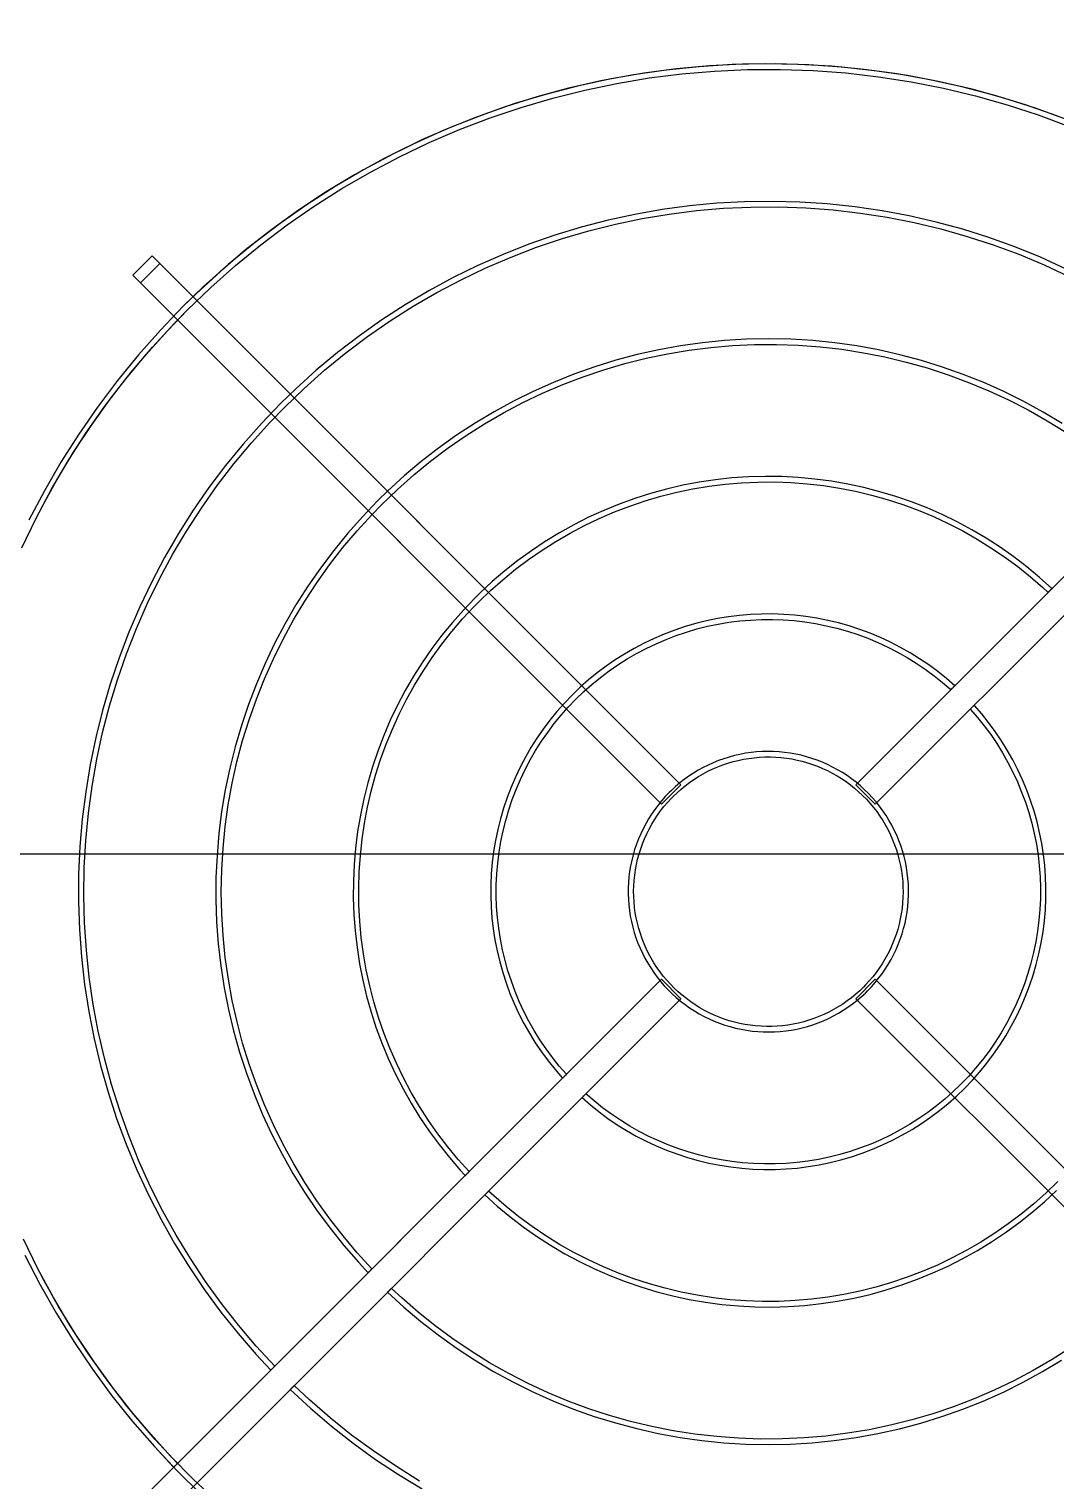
# Model space of a CAD drawing. Header units: millimetres. Extents: x -21807 to 17683, y 43568 to 60640.
# Drawn here: x -5887 to -5514, y 59233 to 59761 of the extents above; entities that cross this region are included whole.
import ezdxf

# ---------------------------------------------------------------- set-up
doc = ezdxf.new("R2010")
doc.units = ezdxf.units.MM
for name, color, linetype, lineweight in [('A-ANNO-DIMS', 7, 'Continuous', 9), ('A-ANNO-DIMS-110', 7, 'Continuous', 9), ('M-EQPM', 7, 'Continuous', 5)]:
    doc.layers.add(name, color=color, linetype=linetype, lineweight=lineweight)
doc.styles.add('Arial_1', font='arial.ttf', dxfattribs={"width": 0.8, "height": 220})
doc.dimstyles.new('AK_DIM_2_0_Arial', dxfattribs={"dimscale": 304.8, "dimtxt": 224.457068, "dimasz": 0.180446, "dimexe": 0.360892, "dimexo": 0.360892, "dimgap": 0.036089, "dimtad": 1, "dimdec": 0, "dimzin": 0, "dimdsep": 46, "dimtxsty": 'Arial_1', "dimblk1": 'OBLIQUE', "dimblk2": 'OBLIQUE', "dimsah": 1, "dimcen": 0.09, "dimadec": 0, "dimazin": 0, "dimtfac": 1, "dimtdec": 4, "dimtix": 1, "dimtmove": 0, "dimatfit": 3, "dimfxl": 1, "dimtvp": 1, "dimtolj": 1, "dimtzin": 0, "dimarcsym": 2})

# ---------------------------------------------------------------- blocks, each defined once
blk = doc.blocks.new('DanNong_VRV - OD-A-1-1235631-MẶT BẰNG HỆ THỐNG GIÓ THẢI')
at = {"layer": 'M-EQPM'}
for p, q in [((-18.72, 412.38), (-11.65, 419.45)), ((-11.65, 419.45), (-18.72, 412.38)), ((-11.65, 419.45), (180.68, 227.11)), ((-8.82, 416.62), (-11.65, 419.45)), ((244.32, 227.11), (436.65, 419.45)), ((-18.72, 412.38), (-15.9, 409.55)), ((173.61, 220.04), (-18.72, 412.38)), ((-8.82, 416.62), (-15.9, 409.55)), ((-8.82, 416.62), (-15.9, 409.55)), ((180.68, 227.11), (-8.82, 416.62)), ((433.82, 416.62), (244.32, 227.11)), ((443.72, 412.38), (251.39, 220.04)), ((-15.9, 409.55), (173.61, 220.04)), ((251.39, 220.04), (440.9, 409.55)), ((180.68, 227.11), (173.61, 220.04)), ((180.68, 227.11), (173.61, 220.04)), ((251.39, 220.04), (244.32, 227.11)), ((244.32, 227.11), (251.39, 220.04)), ((-18.72, -35.93), (173.61, 156.4)), ((173.61, 156.4), (-15.9, -33.1)), ((180.68, 149.33), (173.61, 156.4)), ((173.61, 156.4), (180.68, 149.33)), ((251.39, 156.4), (244.32, 149.33)), ((251.39, 156.4), (244.32, 149.33)), ((440.9, -33.1), (251.39, 156.4)), ((251.39, 156.4), (443.72, -35.93)), ((180.68, 149.33), (-11.65, -43)), ((-8.82, -40.17), (180.68, 149.33)), ((436.65, -43), (244.32, 149.33)), ((244.32, 149.33), (433.82, -40.17))]:
    blk.add_line(p, q, dxfattribs=at)
at = {"layer": 'M-EQPM', "flags": 128}
for points in [[(317.46, 470.33), (306.1, 474.3), (294.58, 477.81), (282.94, 480.87), (271.18, 483.45), (259.32, 485.56), (247.4, 487.19), (235.41, 488.35), (223.39, 489.03), (211.35, 489.22), (199.32, 488.93), (187.3, 488.17), (175.33, 486.92), (163.41, 485.19), (151.58, 482.99), (139.84, 480.32), (128.22, 477.18), (116.73, 473.58), (105.39, 469.52), (94.23, 465.01), (83.26, 460.06), (72.49, 454.68), (61.95, 448.87), (51.64, 442.64), (41.6, 436), (31.83, 428.97), (22.34, 421.55), (13.17, 413.76), (4.31, 405.61), (-0.34, 401.06)], [(317.46, 470.33), (306.1, 474.3), (294.58, 477.81), (282.94, 480.87), (271.18, 483.45), (259.32, 485.56), (247.4, 487.19), (235.41, 488.35), (223.39, 489.03), (211.35, 489.22), (199.32, 488.93), (187.3, 488.17), (175.33, 486.92), (163.41, 485.19), (151.58, 482.99), (139.84, 480.32), (128.22, 477.18), (116.73, 473.58), (105.39, 469.52), (94.23, 465.01), (83.26, 460.06), (72.49, 454.68), (61.95, 448.87), (51.64, 442.64), (41.6, 436), (31.83, 428.97), (22.34, 421.55), (13.17, 413.76), (4.31, 405.61), (-0.34, 401.06)], [(321.01, 468.98), (309.69, 473.1), (298.22, 476.76), (286.61, 479.96), (274.89, 482.69), (263.06, 484.95), (251.16, 486.73), (239.19, 488.04), (227.18, 488.86), (215.14, 489.21), (203.11, 489.08), (191.08, 488.46), (179.09, 487.36), (167.16, 485.79), (155.29, 483.74), (143.52, 481.21), (131.86, 478.22), (120.33, 474.76), (108.94, 470.85), (97.73, 466.48), (86.69, 461.67), (75.86, 456.42), (65.24, 450.74), (54.86, 444.64), (44.73, 438.13), (34.87, 431.22), (25.3, 423.93), (16.02, 416.25), (7.06, 408.21), (-0.34, 401.06)], [(1.08, 399.65), (9.7, 407.93), (18.65, 415.87), (27.91, 423.44), (37.46, 430.63), (47.29, 437.44), (57.39, 443.84), (67.74, 449.84), (78.32, 455.42), (89.11, 460.57), (100.1, 465.29), (111.27, 469.56), (122.6, 473.39), (134.07, 476.75), (145.68, 479.66), (157.38, 482.1), (169.18, 484.07), (181.04, 485.56), (192.96, 486.58), (204.91, 487.13), (216.87, 487.19), (228.82, 486.78), (240.74, 485.89), (252.62, 484.52), (264.44, 482.68), (276.17, 480.36), (287.81, 477.58), (299.32, 474.34), (310.69, 470.64), (321.9, 466.49)], [(1.08, 399.65), (9.7, 407.93), (18.65, 415.87), (27.91, 423.44), (37.46, 430.63), (47.29, 437.44), (57.39, 443.84), (67.74, 449.84), (78.32, 455.42), (89.11, 460.57), (100.1, 465.29), (111.27, 469.56), (122.6, 473.39), (134.07, 476.75), (145.68, 479.66), (157.38, 482.1), (169.18, 484.07), (181.04, 485.56), (192.96, 486.58), (204.91, 487.13), (216.87, 487.19), (228.82, 486.78), (240.74, 485.89), (252.62, 484.52), (264.44, 482.68), (276.17, 480.36), (287.81, 477.58), (299.32, 474.34), (310.69, 470.64), (321.9, 466.49)], [(1.08, 399.65), (9.7, 407.93), (18.65, 415.87), (27.91, 423.44), (37.46, 430.63), (47.29, 437.44), (57.39, 443.84), (67.74, 449.84), (78.32, 455.42), (89.11, 460.57), (100.1, 465.29), (111.27, 469.56), (122.6, 473.39), (134.07, 476.75), (145.68, 479.66), (157.38, 482.1), (169.18, 484.07), (181.04, 485.56), (192.96, 486.58), (204.91, 487.13), (216.87, 487.19), (228.82, 486.78), (240.74, 485.89), (252.62, 484.52), (264.44, 482.68), (276.17, 480.36), (287.81, 477.58), (299.32, 474.34), (310.69, 470.64), (321.9, 466.49)], [(320.65, 414.73), (311.51, 418.87), (302.21, 422.64), (292.76, 426.04), (283.19, 429.06), (273.5, 431.7), (263.71, 433.94), (253.85, 435.79), (243.91, 437.25), (233.93, 438.31), (223.91, 438.96), (213.87, 439.22), (203.84, 439.07), (193.81, 438.53), (183.82, 437.58), (173.87, 436.23), (163.98, 434.49), (154.17, 432.35), (144.46, 429.82), (134.85, 426.91), (125.37, 423.61), (116.02, 419.94), (106.83, 415.9), (97.81, 411.49), (88.98, 406.72), (80.34, 401.61), (71.91, 396.15), (63.71, 390.37), (55.74, 384.25), (48.03, 377.83), (40.58, 371.1), (35.02, 365.71)], [(36.43, 364.29), (43.61, 371.19), (51.06, 377.8), (58.77, 384.1), (66.73, 390.09), (74.92, 395.76), (83.33, 401.1), (91.95, 406.09), (100.75, 410.74), (109.74, 415.03), (118.89, 418.96), (128.2, 422.52), (137.63, 425.7), (147.19, 428.5), (156.85, 430.92), (166.6, 432.96), (176.42, 434.6), (186.3, 435.84), (196.23, 436.69), (206.18, 437.14), (216.14, 437.2), (226.09, 436.85), (236.02, 436.11), (245.91, 434.97), (255.76, 433.44), (265.53, 431.51), (275.21, 429.2), (284.8, 426.5), (294.27, 423.41), (303.61, 419.96), (312.8, 416.13), (321.84, 411.93)], [(-0.34, 401.06), (-8.68, 392.38), (-16.67, 383.37), (-24.29, 374.05), (-31.53, 364.43), (-38.38, 354.53), (-44.83, 344.37), (-50.87, 333.95), (-56.49, 323.3)], [(-57.93, 56.05), (-52.43, 45.34), (-46.5, 34.86), (-40.16, 24.63), (-33.42, 14.66), (-26.28, 4.96), (-18.76, -4.44), (-10.87, -13.54), (-3.85, -21.05)], [(-0.34, 401.06), (-8.68, 392.38), (-16.67, 383.37), (-24.29, 374.05), (-31.53, 364.43), (-38.38, 354.53), (-44.83, 344.37), (-50.87, 333.95), (-56.49, 323.3)], [(-57.93, 56.05), (-52.43, 45.34), (-46.5, 34.86), (-40.16, 24.63), (-33.42, 14.66), (-26.28, 4.96), (-18.76, -4.44), (-10.87, -13.54), (-2.62, -22.31), (5.97, -30.74)], [(-0.34, 401.06), (-8.68, 392.38), (-16.67, 383.37), (-24.29, 374.05), (-31.53, 364.43), (-38.38, 354.53), (-44.83, 344.37), (-50.87, 333.95), (-56.49, 323.3)], [(-57.93, 56.05), (-52.43, 45.34), (-46.5, 34.86), (-40.16, 24.63), (-33.42, 14.66), (-26.28, 4.96), (-18.76, -4.44), (-10.87, -13.54), (-2.62, -22.31), (5.97, -30.74)], [(12.08, -33.66), (3.37, -25.47), (-5.01, -16.94), (-13.04, -8.08), (-20.71, 1.1), (-28, 10.58), (-34.92, 20.33), (-41.43, 30.36), (-47.54, 40.64), (-53.23, 51.16), (-58.5, 61.9)], [(-57.53, 316.61), (-52.18, 327.3), (-46.41, 337.78), (-40.22, 348.01), (-33.63, 357.99), (-26.65, 367.7), (-19.28, 377.12), (-11.54, 386.23), (-3.44, 395.03), (1.08, 399.65)], [(12.08, -33.66), (3.37, -25.47), (-5.01, -16.94), (-13.04, -8.08), (-20.71, 1.1), (-28, 10.58), (-34.92, 20.33), (-41.43, 30.36), (-47.54, 40.64), (-53.23, 51.16), (-58.5, 61.9)], [(-57.53, 316.61), (-52.18, 327.3), (-46.41, 337.78), (-40.22, 348.01), (-33.63, 357.99), (-26.65, 367.7), (-19.28, 377.12), (-11.54, 386.23), (-3.44, 395.03), (1.08, 399.65)], [(-2.43, -19.64), (-10.57, -10.88), (-18.35, -1.8), (-25.77, 7.59), (-32.8, 17.26), (-39.44, 27.21), (-45.68, 37.41), (-51.5, 47.86), (-56.91, 58.52)], [(-59.12, 313.23), (-53.9, 323.99), (-48.26, 334.53), (-42.2, 344.84), (-35.73, 354.9), (-28.87, 364.7), (-21.62, 374.21), (-13.99, 383.42), (-6, 392.32), (1.08, 399.65)], [(319.36, 358.47), (312.46, 362.6), (305.41, 366.46), (298.21, 370.03), (290.87, 373.32), (283.4, 376.3), (275.83, 378.99), (268.15, 381.37), (260.38, 383.44), (252.53, 385.2), (244.63, 386.64), (236.67, 387.76), (228.67, 388.57), (220.64, 389.06), (212.6, 389.22), (204.57, 389.07), (196.54, 388.59), (188.54, 387.79), (180.58, 386.67), (172.67, 385.24), (164.82, 383.49), (157.05, 381.42), (149.37, 379.05), (141.79, 376.37), (134.32, 373.4), (126.98, 370.12), (119.78, 366.56), (112.72, 362.71), (105.82, 358.58), (99.09, 354.17), (92.55, 349.51), (86.19, 344.58), (80.04, 339.4), (74.1, 333.99), (70.37, 330.35)], [(71.79, 328.94), (77.53, 334.45), (83.48, 339.73), (89.64, 344.77), (96, 349.56), (102.55, 354.09), (109.27, 358.35), (116.15, 362.34), (123.19, 366.06), (130.38, 369.49), (137.69, 372.63), (145.12, 375.47), (152.67, 378.01), (160.3, 380.26), (168.02, 382.19), (175.82, 383.81), (183.67, 385.12), (191.56, 386.12), (199.5, 386.8), (207.45, 387.16), (215.41, 387.2), (223.36, 386.93), (231.3, 386.33), (239.2, 385.42), (247.07, 384.2), (254.88, 382.66), (262.62, 380.81), (270.28, 378.65), (277.85, 376.19), (285.31, 373.42), (292.66, 370.36), (299.88, 367.01), (306.96, 363.37), (313.89, 359.46), (320.66, 355.26)], [(35.02, 365.71), (28.06, 358.47), (21.4, 350.96), (15.05, 343.18), (9.01, 335.16), (3.29, 326.91), (-2.09, 318.43), (-7.12, 309.75), (-11.8, 300.87), (-16.13, 291.81), (-20.09, 282.58), (-23.68, 273.2), (-26.89, 263.69), (-29.71, 254.06), (-32.15, 244.32), (-34.2, 234.49), (-35.85, 224.59), (-37.11, 214.63), (-37.96, 204.63), (-38.42, 194.6), (-38.47, 184.56), (-38.13, 174.52), (-37.38, 164.51), (-36.23, 154.54), (-34.68, 144.62), (-32.74, 134.77), (-30.41, 125.01), (-27.69, 115.34), (-24.58, 105.8), (-21.09, 96.38), (-17.23, 87.11), (-13.01, 78.01), (-8.42, 69.08), (-3.48, 60.34), (1.81, 51.8), (7.43, 43.49), (13.38, 35.4), (19.65, 27.56), (26.23, 19.98), (31.52, 14.31)], [(32.93, 15.72), (26.18, 23.04), (19.72, 30.63), (13.57, 38.46), (7.74, 46.54), (2.24, 54.84), (-2.93, 63.35), (-7.75, 72.07), (-12.22, 80.97), (-16.33, 90.04), (-20.07, 99.27), (-23.44, 108.64), (-26.43, 118.14), (-29.05, 127.75), (-31.27, 137.46), (-33.11, 147.25), (-34.55, 157.1), (-35.59, 167), (-36.24, 176.94), (-36.5, 186.9), (-36.35, 196.86), (-35.81, 206.8), (-34.86, 216.72), (-33.53, 226.59), (-31.8, 236.39), (-29.67, 246.12), (-27.17, 255.76), (-24.27, 265.29), (-21, 274.7), (-17.36, 283.97), (-13.34, 293.08), (-8.97, 302.03), (-4.24, 310.8), (0.83, 319.36), (6.25, 327.72), (11.99, 335.86), (18.05, 343.76), (24.43, 351.41), (31.11, 358.8), (36.43, 364.29)], [(315.68, 298.47), (311.19, 302.51), (306.54, 306.37), (301.74, 310.03), (296.8, 313.5), (291.72, 316.77), (286.51, 319.84), (281.19, 322.69), (275.76, 325.33), (270.23, 327.75), (264.6, 329.95), (258.89, 331.92), (253.11, 333.66), (247.26, 335.17), (241.36, 336.44), (235.41, 337.48), (229.42, 338.27), (223.4, 338.83), (217.37, 339.14), (211.33, 339.22), (205.3, 339.05), (199.27, 338.64), (193.27, 337.99), (187.29, 337.1), (181.36, 335.98), (175.48, 334.61), (169.65, 333.02), (163.9, 331.19), (158.22, 329.13), (152.63, 326.84), (147.13, 324.34), (141.74, 321.62), (136.46, 318.68), (131.31, 315.53), (126.28, 312.19), (121.39, 308.64), (116.65, 304.9), (112.06, 300.97), (107.63, 296.87), (105.73, 295)], [(107.14, 293.58), (111.44, 297.71), (115.9, 301.66), (120.51, 305.44), (125.27, 309.02), (130.17, 312.41), (135.2, 315.61), (140.36, 318.59), (145.63, 321.38), (151.01, 323.94), (156.49, 326.29), (162.05, 328.42), (167.7, 330.33), (173.42, 332.01), (179.2, 333.45), (185.03, 334.67), (190.91, 335.65), (196.82, 336.4), (202.76, 336.9), (208.72, 337.17), (214.68, 337.21), (220.63, 337), (226.57, 336.56), (232.5, 335.87), (238.38, 334.96), (244.23, 333.8), (250.03, 332.42), (255.76, 330.8), (261.43, 328.96), (267.02, 326.89), (272.52, 324.6), (277.93, 322.09), (283.23, 319.37), (288.42, 316.43), (293.48, 313.29), (298.42, 309.96), (303.22, 306.42), (307.87, 302.7), (312.37, 298.8), (314.26, 297.06)], [(70.37, 330.35), (64.8, 324.55), (59.47, 318.54), (54.38, 312.31), (49.54, 305.89), (44.97, 299.28), (40.66, 292.49), (36.63, 285.54), (32.88, 278.43), (29.41, 271.17), (26.24, 263.78), (23.37, 256.28), (20.8, 248.66), (18.54, 240.94), (16.58, 233.14), (14.94, 225.27), (13.62, 217.34), (12.62, 209.37), (11.93, 201.36), (11.56, 193.33), (11.52, 185.29), (11.8, 177.25), (12.4, 169.24), (13.32, 161.25), (14.56, 153.31), (16.11, 145.42), (17.98, 137.6), (20.16, 129.86), (22.65, 122.22), (25.44, 114.68), (28.53, 107.25), (31.91, 99.96), (35.59, 92.81), (39.55, 85.81), (43.78, 78.98), (48.28, 72.32), (53.05, 65.84), (58.07, 59.57), (63.34, 53.49), (66.88, 49.67)], [(68.29, 51.09), (62.93, 56.96), (57.8, 63.05), (52.92, 69.34), (48.29, 75.81), (43.92, 82.47), (39.83, 89.3), (36.01, 96.28), (32.48, 103.41), (29.23, 110.68), (26.28, 118.07), (23.62, 125.57), (21.26, 133.18), (19.22, 140.87), (17.48, 148.63), (16.05, 156.47), (14.94, 164.35), (14.14, 172.27), (13.66, 180.21), (13.5, 188.17), (13.66, 196.13), (14.13, 204.07), (14.92, 211.99), (16.03, 219.87), (17.46, 227.71), (19.19, 235.47), (21.24, 243.17), (23.59, 250.77), (26.24, 258.27), (29.19, 265.67), (32.43, 272.94), (35.96, 280.07), (39.78, 287.06), (43.87, 293.88), (48.23, 300.54), (52.85, 307.02), (57.73, 313.31), (62.86, 319.4), (68.22, 325.28), (71.79, 328.94)], [(105.73, 295), (101.54, 290.64), (97.54, 286.12), (93.71, 281.45), (90.08, 276.62), (86.64, 271.65), (83.41, 266.56), (80.38, 261.33), (77.56, 255.99), (74.96, 250.54), (72.58, 244.99), (70.42, 239.35), (68.49, 233.62), (66.79, 227.83), (65.32, 221.97), (64.09, 216.06), (63.09, 210.1), (62.34, 204.11), (61.82, 198.09), (61.55, 192.06), (61.52, 186.02), (61.73, 179.98), (62.18, 173.96), (62.87, 167.96), (63.8, 161.99), (64.96, 156.07), (66.37, 150.19), (68.01, 144.38), (69.87, 138.64), (71.97, 132.97), (74.29, 127.4), (76.84, 121.92), (79.6, 116.55), (82.57, 111.29), (85.75, 106.15), (89.13, 101.15), (92.71, 96.29), (96.49, 91.57), (100.44, 87.01), (102.25, 85.04)], [(103.66, 86.46), (99.68, 90.89), (95.88, 95.48), (92.27, 100.22), (88.84, 105.1), (85.62, 110.11), (82.59, 115.25), (79.78, 120.5), (77.18, 125.86), (74.79, 131.32), (72.63, 136.87), (70.69, 142.51), (68.97, 148.22), (67.49, 153.99), (66.23, 159.81), (65.21, 165.69), (64.43, 171.59), (63.88, 177.53), (63.58, 183.48), (63.5, 189.44), (63.67, 195.4), (64.08, 201.34), (64.72, 207.27), (65.6, 213.16), (66.72, 219.02), (68.06, 224.82), (69.64, 230.57), (71.45, 236.25), (73.48, 241.85), (75.74, 247.36), (78.21, 252.79), (80.9, 258.1), (83.8, 263.31), (86.91, 268.4), (90.22, 273.36), (93.72, 278.18), (97.41, 282.86), (101.29, 287.38), (105.34, 291.75), (107.14, 293.58)], [(280.29, 263.09), (277.25, 265.74), (274.09, 268.27), (270.84, 270.67), (267.5, 272.93), (264.07, 275.06), (260.56, 277.06), (256.96, 278.91), (253.3, 280.61), (249.58, 282.17), (245.79, 283.58), (241.95, 284.83), (238.06, 285.93), (234.13, 286.88), (230.17, 287.66), (226.18, 288.29), (222.17, 288.76), (218.14, 289.06), (214.1, 289.21), (210.06, 289.19), (206.03, 289.01), (202, 288.68), (197.99, 288.18), (194.01, 287.52), (190.05, 286.7), (186.13, 285.72), (182.25, 284.59), (178.43, 283.3), (174.65, 281.86), (170.94, 280.27), (167.29, 278.54), (163.71, 276.66), (160.22, 274.64), (156.8, 272.48), (153.48, 270.18), (150.25, 267.76), (147.12, 265.2), (144.09, 262.53), (141.17, 259.73), (141.08, 259.64)], [(142.5, 258.23), (145.35, 260.97), (148.31, 263.6), (151.38, 266.1), (154.54, 268.48), (157.8, 270.74), (161.14, 272.86), (164.57, 274.85), (168.07, 276.69), (171.64, 278.4), (175.28, 279.96), (178.98, 281.38), (182.73, 282.64), (186.53, 283.76), (190.37, 284.72), (194.25, 285.53), (198.16, 286.18), (202.08, 286.67), (206.03, 287.01), (209.99, 287.19), (213.95, 287.21), (217.9, 287.07), (221.85, 286.78), (225.79, 286.33), (229.7, 285.72), (233.58, 284.95), (237.43, 284.03), (241.25, 282.96), (245.01, 281.73), (248.72, 280.36), (252.38, 278.83), (255.97, 277.17), (259.49, 275.36), (262.94, 273.41), (266.31, 271.32), (269.59, 269.11), (272.78, 266.76), (275.87, 264.29), (278.86, 261.69), (278.88, 261.67)], [(141.08, 259.64), (138.28, 256.73), (135.6, 253.7), (133.05, 250.58), (130.62, 247.35), (128.32, 244.03), (126.15, 240.62), (124.13, 237.12), (122.24, 233.55), (120.5, 229.9), (118.91, 226.19), (117.46, 222.42), (116.17, 218.59), (115.04, 214.71), (114.05, 210.8), (113.23, 206.84), (112.57, 202.86), (112.06, 198.85), (111.72, 194.82), (111.53, 190.79), (111.51, 186.75), (111.65, 182.71), (111.95, 178.68), (112.41, 174.67), (113.04, 170.68), (113.82, 166.71), (114.76, 162.78), (115.85, 158.9), (117.1, 155.05), (118.5, 151.27), (120.06, 147.54), (121.76, 143.87), (123.6, 140.28), (125.59, 136.76), (127.72, 133.33), (129.98, 129.98), (132.38, 126.73), (134.9, 123.57), (137.55, 120.52), (137.63, 120.43)], [(139.05, 121.84), (136.45, 124.83), (133.98, 127.93), (131.63, 131.11), (129.41, 134.39), (127.33, 137.76), (125.38, 141.21), (123.57, 144.73), (121.9, 148.32), (120.38, 151.97), (119, 155.69), (117.77, 159.45), (116.7, 163.26), (115.78, 167.11), (115.01, 171), (114.4, 174.91), (113.95, 178.84), (113.65, 182.79), (113.51, 186.75), (113.53, 190.71), (113.71, 194.67), (114.05, 198.61), (114.54, 202.54), (115.19, 206.45), (116, 210.32), (116.96, 214.16), (118.07, 217.96), (119.34, 221.72), (120.75, 225.41), (122.31, 229.05), (124.02, 232.63), (125.86, 236.13), (127.85, 239.56), (129.97, 242.9), (132.22, 246.16), (134.6, 249.32), (137.11, 252.39), (139.73, 255.35), (142.48, 258.21), (142.5, 258.23)], [(285.95, 254.6), (288.55, 251.61), (291.02, 248.52), (293.37, 245.33), (295.59, 242.05), (297.67, 238.69), (299.62, 235.24), (301.43, 231.72), (303.1, 228.13), (304.62, 224.47), (306, 220.76), (307.23, 216.99), (308.3, 213.18), (309.22, 209.33), (309.99, 205.45), (310.6, 201.53), (311.05, 197.6), (311.35, 193.65), (311.49, 189.69), (311.47, 185.74), (311.29, 181.78), (310.95, 177.83), (310.46, 173.91), (309.81, 170), (309, 166.12), (308.04, 162.28), (306.93, 158.48), (305.66, 154.73), (304.25, 151.03), (302.69, 147.39), (300.98, 143.82), (299.14, 140.31), (297.15, 136.89), (295.03, 133.54), (292.78, 130.29), (290.4, 127.12), (287.89, 124.06), (285.27, 121.09), (282.52, 118.24), (282.5, 118.22)], [(283.92, 116.8), (286.72, 119.72), (289.4, 122.74), (291.95, 125.87), (294.38, 129.1), (296.68, 132.42), (298.85, 135.83), (300.87, 139.32), (302.76, 142.9), (304.5, 146.54), (306.09, 150.25), (307.54, 154.03), (308.83, 157.85), (309.96, 161.73), (310.95, 165.65), (311.77, 169.6), (312.43, 173.59), (312.94, 177.6), (313.28, 181.62), (313.47, 185.66), (313.49, 189.7), (313.35, 193.73), (313.05, 197.76), (312.59, 201.78), (311.96, 205.77), (311.18, 209.73), (310.24, 213.66), (309.15, 217.55), (307.9, 221.39), (306.5, 225.18), (304.94, 228.91), (303.24, 232.57), (301.4, 236.17), (299.41, 239.68), (297.28, 243.12), (295.02, 246.46), (292.62, 249.72), (290.1, 252.87), (287.45, 255.92), (287.37, 256.02)], [(248.56, 152.16), (249.98, 153.63), (251.33, 155.16), (252.62, 156.74), (253.85, 158.37), (255.01, 160.04), (256.1, 161.77), (257.12, 163.53), (258.08, 165.33), (258.95, 167.18), (259.76, 169.05), (260.49, 170.96), (261.14, 172.89), (261.71, 174.85), (262.21, 176.82), (262.63, 178.82), (262.96, 180.83), (263.22, 182.86), (263.39, 184.89), (263.48, 186.93), (263.49, 188.97), (263.42, 191.01), (263.27, 193.04), (263.04, 195.07), (262.72, 197.08), (262.33, 199.08), (261.86, 201.07), (261.3, 203.03), (260.67, 204.97), (259.96, 206.88), (259.18, 208.77), (258.32, 210.62), (257.39, 212.43), (256.38, 214.21), (255.31, 215.94), (254.17, 217.63), (252.96, 219.27), (251.68, 220.87), (250.35, 222.41), (248.95, 223.89), (247.49, 225.32), (245.98, 226.69), (244.42, 228), (242.8, 229.25), (241.14, 230.42), (239.43, 231.54), (237.67, 232.58), (235.88, 233.55), (234.05, 234.45), (232.18, 235.27), (230.28, 236.02), (228.36, 236.69), (226.41, 237.29), (224.43, 237.81), (222.44, 238.24), (220.43, 238.6), (218.41, 238.88), (216.38, 239.07), (214.35, 239.19), (212.31, 239.22), (210.27, 239.17), (208.23, 239.04), (206.2, 238.83), (204.18, 238.54), (202.18, 238.17), (200.19, 237.71), (198.22, 237.18), (196.27, 236.57), (194.35, 235.88), (192.46, 235.12), (190.6, 234.28), (188.78, 233.37), (186.99, 232.38), (185.25, 231.33), (183.54, 230.2), (181.89, 229.01), (180.28, 227.76), (178.73, 226.44), (177.22, 225.06), (176.44, 224.28)], [(177.85, 222.87), (179.27, 224.23), (180.73, 225.53), (182.25, 226.77), (183.81, 227.95), (185.43, 229.06), (187.08, 230.11), (188.78, 231.1), (190.51, 232.01), (192.28, 232.86), (194.08, 233.63), (195.91, 234.33), (197.77, 234.96), (199.65, 235.51), (201.55, 235.98), (203.47, 236.38), (205.4, 236.71), (207.35, 236.95), (209.3, 237.12), (211.26, 237.21), (213.22, 237.22), (215.17, 237.15), (217.13, 237), (219.08, 236.78), (221.01, 236.48), (222.93, 236.1), (224.84, 235.64), (226.73, 235.11), (228.59, 234.51), (230.43, 233.82), (232.24, 233.07), (234.02, 232.25), (235.76, 231.35), (237.47, 230.39), (239.13, 229.35), (240.76, 228.26), (242.33, 227.09), (243.86, 225.87), (245.34, 224.59), (246.77, 223.24), (248.15, 221.84), (249.46, 220.39), (250.72, 218.89), (251.91, 217.34), (253.05, 215.74), (254.11, 214.09), (255.12, 212.41), (256.05, 210.68), (256.91, 208.92), (257.7, 207.13), (258.42, 205.31), (259.07, 203.46), (259.64, 201.58), (260.14, 199.69), (260.56, 197.77), (260.9, 195.84), (261.17, 193.9), (261.36, 191.95), (261.47, 190), (261.5, 188.04), (261.45, 186.08), (261.33, 184.12), (261.12, 182.17), (260.84, 180.23), (260.49, 178.31), (260.05, 176.39), (259.54, 174.5), (258.95, 172.63), (258.29, 170.79), (257.56, 168.97), (256.75, 167.18), (255.88, 165.43), (254.93, 163.71), (253.92, 162.04), (252.84, 160.4), (251.69, 158.81), (250.48, 157.27), (249.22, 155.77), (247.89, 154.33), (247.15, 153.57)], [(176.44, 224.28), (175.02, 222.81), (173.67, 221.29), (172.38, 219.71), (171.15, 218.08), (169.99, 216.4), (168.9, 214.68), (167.88, 212.91), (166.92, 211.11), (166.05, 209.27), (165.24, 207.39), (164.51, 205.49), (163.86, 203.56), (163.29, 201.6), (162.79, 199.62), (162.37, 197.62), (162.04, 195.61), (161.78, 193.59), (161.61, 191.56), (161.52, 189.52), (161.51, 187.48), (161.58, 185.44), (161.73, 183.41), (161.96, 181.38), (162.28, 179.36), (162.67, 177.36), (163.14, 175.38), (163.7, 173.41), (164.33, 171.47), (165.04, 169.56), (165.82, 167.68), (166.68, 165.83), (167.61, 164.01), (168.62, 162.24), (169.69, 160.5), (170.83, 158.81), (172.04, 157.17), (173.32, 155.58), (174.65, 154.04), (176.05, 152.55), (177.51, 151.12), (179.02, 149.75), (180.58, 148.44), (182.2, 147.2), (183.86, 146.02), (185.57, 144.91), (187.33, 143.87), (189.12, 142.9), (190.95, 142), (192.82, 141.17), (194.72, 140.42), (196.64, 139.75), (198.59, 139.16), (200.57, 138.64), (202.56, 138.2), (204.57, 137.84), (206.59, 137.57), (208.62, 137.37), (210.65, 137.26), (212.69, 137.22), (214.73, 137.27), (216.77, 137.4), (218.8, 137.61), (220.82, 137.91), (222.82, 138.28), (224.81, 138.73), (226.78, 139.26), (228.73, 139.87), (230.65, 140.56), (232.54, 141.32), (234.4, 142.16), (236.22, 143.08), (238.01, 144.06), (239.75, 145.12), (241.46, 146.24), (243.11, 147.43), (244.72, 148.69), (246.27, 150.01), (247.78, 151.39), (248.56, 152.16)], [(247.15, 153.57), (245.73, 152.22), (244.27, 150.92), (242.75, 149.68), (241.19, 148.5), (239.57, 147.38), (237.92, 146.33), (236.22, 145.35), (234.49, 144.43), (232.72, 143.59), (230.92, 142.82), (229.09, 142.12), (227.23, 141.49), (225.35, 140.94), (223.45, 140.46), (221.53, 140.06), (219.6, 139.74), (217.65, 139.49), (215.7, 139.33), (213.74, 139.24), (211.78, 139.23), (209.83, 139.3), (207.87, 139.44), (205.92, 139.67), (203.99, 139.97), (202.07, 140.35), (200.16, 140.8), (198.27, 141.33), (196.41, 141.94), (194.57, 142.62), (192.76, 143.37), (190.98, 144.2), (189.24, 145.09), (187.53, 146.06), (185.87, 147.09), (184.24, 148.19), (182.67, 149.35), (181.14, 150.58), (179.66, 151.86), (178.23, 153.2), (176.85, 154.6), (175.54, 156.05), (174.28, 157.56), (173.09, 159.11), (171.95, 160.71), (170.89, 162.35), (169.88, 164.04), (168.95, 165.76), (168.09, 167.52), (167.3, 169.31), (166.58, 171.14), (165.93, 172.99), (165.36, 174.86), (164.86, 176.76), (164.44, 178.67), (164.1, 180.6), (163.83, 182.54), (163.64, 184.49), (163.53, 186.45), (163.5, 188.41), (163.55, 190.37), (163.67, 192.32), (163.88, 194.27), (164.16, 196.21), (164.51, 198.14), (164.95, 200.05), (165.46, 201.94), (166.05, 203.81), (166.71, 205.66), (167.44, 207.48), (168.25, 209.26), (169.12, 211.01), (170.07, 212.73), (171.08, 214.41), (172.16, 216.04), (173.31, 217.63), (174.52, 219.18), (175.78, 220.67), (177.11, 222.11), (177.85, 222.87)], [(144.71, 113.36), (147.75, 110.71), (150.91, 108.18), (154.16, 105.78), (157.5, 103.51), (160.93, 101.38), (164.44, 99.39), (168.04, 97.54), (171.7, 95.83), (175.42, 94.27), (179.21, 92.87), (183.05, 91.61), (186.94, 90.51), (190.87, 89.57), (194.83, 88.78), (198.82, 88.15), (202.83, 87.69), (206.86, 87.38), (210.9, 87.24), (214.94, 87.25), (218.97, 87.43), (223, 87.77), (227.01, 88.27), (230.99, 88.93), (234.95, 89.75), (238.87, 90.73), (242.75, 91.86), (246.57, 93.14), (250.35, 94.58), (254.06, 96.17), (257.71, 97.91), (261.29, 99.79), (264.78, 101.81), (268.2, 103.97), (271.52, 106.26), (274.75, 108.69), (277.88, 111.24), (280.91, 113.92), (283.83, 116.71), (283.92, 116.8)], [(282.5, 118.22), (279.65, 115.48), (276.69, 112.85), (273.62, 110.34), (270.46, 107.96), (267.2, 105.71), (263.86, 103.59), (260.43, 101.6), (256.93, 99.75), (253.36, 98.05), (249.72, 96.48), (246.02, 95.07), (242.27, 93.8), (238.47, 92.69), (234.63, 91.73), (230.75, 90.92), (226.84, 90.27), (222.92, 89.77), (218.97, 89.43), (215.01, 89.25), (211.05, 89.23), (207.1, 89.37), (203.15, 89.67), (199.21, 90.12), (195.3, 90.73), (191.42, 91.49), (187.57, 92.41), (183.75, 93.49), (179.99, 94.71), (176.28, 96.09), (172.62, 97.61), (169.03, 99.28), (165.51, 101.09), (162.06, 103.04), (158.69, 105.12), (155.41, 107.34), (152.22, 109.69), (149.13, 112.16), (146.14, 114.75), (146.12, 114.77)], [(109.32, 77.97), (113.81, 73.93), (118.46, 70.08), (123.26, 66.41), (128.2, 62.94), (133.28, 59.67), (138.49, 56.61), (143.81, 53.75), (149.24, 51.11), (154.77, 48.69), (160.4, 46.5), (166.11, 44.53), (171.89, 42.79), (177.74, 41.28), (183.64, 40.01), (189.59, 38.97), (195.58, 38.17), (201.6, 37.62), (207.63, 37.3), (213.67, 37.23), (219.7, 37.39), (225.73, 37.8), (231.73, 38.45), (237.71, 39.34), (243.64, 40.47), (249.52, 41.83), (255.35, 43.43), (261.1, 45.26), (266.78, 47.32), (272.37, 49.6), (277.87, 52.11), (283.26, 54.83), (288.54, 57.76), (293.69, 60.91), (298.72, 64.26), (303.61, 67.81), (308.35, 71.55), (312.94, 75.47), (317.37, 79.58)], [(317.86, 82.86), (313.56, 78.73), (309.1, 74.78), (304.49, 71.01), (299.73, 67.42), (294.83, 64.03), (289.8, 60.84), (284.64, 57.85), (279.37, 55.07), (273.99, 52.5), (268.51, 50.15), (262.95, 48.02), (257.3, 46.12), (251.58, 44.44), (245.8, 42.99), (239.97, 41.78), (234.09, 40.79), (228.18, 40.05), (222.24, 39.54), (216.28, 39.27), (210.32, 39.24), (204.37, 39.44), (198.43, 39.89), (192.5, 40.57), (186.62, 41.49), (180.77, 42.64), (174.97, 44.03), (169.24, 45.64), (163.57, 47.49), (157.98, 49.56), (152.48, 51.85), (147.07, 54.36), (141.77, 57.08), (136.58, 60.01), (131.52, 63.15), (126.58, 66.49), (121.78, 70.02), (117.13, 73.74), (112.63, 77.65), (110.74, 79.39)], [(322.45, 22.36), (315.73, 18.09), (308.85, 14.1), (301.81, 10.39), (294.62, 6.96), (287.31, 3.82), (279.88, 0.98), (272.33, -1.57), (264.7, -3.81), (256.98, -5.74), (249.18, -7.37), (241.33, -8.68), (233.44, -9.67), (225.5, -10.35), (217.55, -10.71), (209.59, -10.76), (201.64, -10.48), (193.7, -9.89), (185.8, -8.98), (177.93, -7.75), (170.12, -6.21), (162.38, -4.36), (154.72, -2.2), (147.15, 0.26), (139.69, 3.02), (132.34, 6.08), (125.12, 9.43), (118.04, 13.07), (111.11, 16.99), (104.34, 21.18), (97.75, 25.64), (91.34, 30.36), (85.12, 35.33), (79.11, 40.55), (75.37, 44.02)], [(73.95, 42.6), (79.89, 37.18), (86.03, 32), (92.38, 27.06), (98.92, 22.39), (105.64, 17.98), (112.54, 13.84), (119.59, 9.98), (126.79, 6.41), (134.13, 3.13), (141.6, 0.14), (149.17, -2.54), (156.85, -4.92), (164.62, -6.99), (172.47, -8.75), (180.37, -10.19), (188.33, -11.32), (196.33, -12.13), (204.36, -12.61), (212.4, -12.78), (220.43, -12.62), (228.46, -12.14), (236.46, -11.34), (244.42, -10.23), (252.33, -8.79), (260.18, -7.04), (267.95, -4.98), (275.63, -2.61), (283.21, 0.07), (290.68, 3.05), (298.02, 6.32), (305.22, 9.89), (312.28, 13.74), (319.18, 17.87)], [(38.59, 7.24), (45.96, 0.43), (53.61, -6.08), (61.5, -12.28), (69.64, -18.16), (78.01, -23.71), (86.59, -28.91)], [(85.63, -26.03), (77.17, -20.79), (68.92, -15.21), (60.9, -9.31), (53.12, -3.09), (45.6, 3.44), (40, 8.65)]]:
    blk.add_lwpolyline(points, dxfattribs=at)
at = {"layer": 'M-EQPM'}
for points in [[(315.68, 298.47), (315.68, 298.47), (315.66, 298.45), (315.55, 298.35), (315.39, 298.19), (315.19, 297.99), (314.97, 297.77), (314.75, 297.54), (314.55, 297.34), (314.39, 297.18), (314.29, 297.08), (314.26, 297.06), (314.26, 297.06)], [(314.26, 297.06), (314.26, 297.06), (314.29, 297.08), (314.39, 297.18), (314.55, 297.34), (314.75, 297.54), (314.97, 297.77), (315.19, 297.99), (315.39, 298.19), (315.55, 298.35), (315.66, 298.45), (315.68, 298.47), (315.68, 298.47)], [(280.29, 263.09), (280.29, 263.09), (280.27, 263.07), (280.17, 262.96), (280.01, 262.8), (279.81, 262.6), (279.59, 262.38), (279.36, 262.16), (279.16, 261.96), (279, 261.8), (278.9, 261.7), (278.88, 261.67), (278.88, 261.67)], [(278.88, 261.67), (278.88, 261.67), (278.9, 261.7), (279, 261.8), (279.16, 261.96), (279.36, 262.16), (279.59, 262.38), (279.81, 262.6), (280.01, 262.8), (280.17, 262.96), (280.27, 263.07), (280.29, 263.09), (280.29, 263.09)], [(285.95, 254.6), (285.95, 254.6), (285.97, 254.62), (286.08, 254.73), (286.23, 254.89), (286.44, 255.09), (286.66, 255.31), (286.88, 255.53), (287.08, 255.73), (287.24, 255.89), (287.34, 255.99), (287.37, 256.02), (287.37, 256.02)], [(287.37, 256.02), (287.37, 256.02), (287.34, 255.99), (287.24, 255.89), (287.08, 255.73), (286.88, 255.53), (286.66, 255.31), (286.44, 255.09), (286.23, 254.89), (286.08, 254.73), (285.97, 254.62), (285.95, 254.6), (285.95, 254.6)], [(139.05, 121.84), (139.05, 121.84), (139.03, 121.82), (138.92, 121.72), (138.77, 121.56), (138.56, 121.36), (138.34, 121.14), (138.12, 120.91), (137.92, 120.71), (137.76, 120.55), (137.66, 120.45), (137.63, 120.43), (137.63, 120.43)], [(137.63, 120.43), (137.63, 120.43), (137.66, 120.45), (137.76, 120.55), (137.92, 120.71), (138.12, 120.91), (138.34, 121.14), (138.56, 121.36), (138.77, 121.56), (138.92, 121.72), (139.03, 121.82), (139.05, 121.84), (139.05, 121.84)], [(144.71, 113.36), (144.71, 113.36), (144.73, 113.38), (144.83, 113.48), (144.99, 113.64), (145.19, 113.84), (145.41, 114.06), (145.64, 114.29), (145.84, 114.49), (146, 114.65), (146.1, 114.75), (146.12, 114.77), (146.12, 114.77)], [(146.12, 114.77), (146.12, 114.77), (146.1, 114.75), (146, 114.65), (145.84, 114.49), (145.64, 114.29), (145.41, 114.06), (145.19, 113.84), (144.99, 113.64), (144.83, 113.48), (144.73, 113.38), (144.71, 113.36), (144.71, 113.36)], [(103.66, 86.46), (103.66, 86.46), (103.64, 86.44), (103.54, 86.33), (103.38, 86.17), (103.18, 85.97), (102.96, 85.75), (102.74, 85.53), (102.53, 85.33), (102.38, 85.17), (102.27, 85.07), (102.25, 85.04), (102.25, 85.04)], [(102.25, 85.04), (102.25, 85.04), (102.27, 85.07), (102.38, 85.17), (102.53, 85.33), (102.74, 85.53), (102.96, 85.75), (103.18, 85.97), (103.38, 86.17), (103.54, 86.33), (103.64, 86.44), (103.66, 86.46), (103.66, 86.46)], [(109.32, 77.97), (109.32, 77.97), (109.34, 78), (109.45, 78.1), (109.61, 78.26), (109.81, 78.46), (110.03, 78.68), (110.25, 78.9), (110.45, 79.1), (110.61, 79.26), (110.71, 79.36), (110.74, 79.39), (110.74, 79.39)], [(110.74, 79.39), (110.74, 79.39), (110.71, 79.36), (110.61, 79.26), (110.45, 79.1), (110.25, 78.9), (110.03, 78.68), (109.81, 78.46), (109.61, 78.26), (109.45, 78.1), (109.34, 78), (109.32, 77.97), (109.32, 77.97)], [(68.29, 51.09), (68.29, 51.09), (68.27, 51.07), (68.17, 50.96), (68.01, 50.8), (67.81, 50.6), (67.59, 50.38), (67.37, 50.16), (67.16, 49.96), (67.01, 49.8), (66.9, 49.7), (66.88, 49.67), (66.88, 49.67)], [(66.88, 49.67), (66.88, 49.67), (66.9, 49.7), (67.01, 49.8), (67.16, 49.96), (67.37, 50.16), (67.59, 50.38), (67.81, 50.6), (68.01, 50.8), (68.17, 50.96), (68.27, 51.07), (68.29, 51.09), (68.29, 51.09)], [(73.95, 42.6), (73.95, 42.6), (73.97, 42.63), (74.08, 42.73), (74.24, 42.89), (74.44, 43.09), (74.66, 43.31), (74.88, 43.53), (75.08, 43.73), (75.24, 43.89), (75.34, 43.99), (75.37, 44.02), (75.37, 44.02)], [(75.37, 44.02), (75.37, 44.02), (75.34, 43.99), (75.24, 43.89), (75.08, 43.73), (74.88, 43.53), (74.66, 43.31), (74.44, 43.09), (74.24, 42.89), (74.08, 42.73), (73.97, 42.63), (73.95, 42.6), (73.95, 42.6)], [(32.93, 15.72), (32.93, 15.72), (32.91, 15.7), (32.8, 15.6), (32.65, 15.44), (32.45, 15.24), (32.22, 15.02), (32, 14.79), (31.8, 14.59), (31.64, 14.44), (31.54, 14.33), (31.52, 14.31), (31.52, 14.31)], [(31.52, 14.31), (31.52, 14.31), (31.54, 14.33), (31.64, 14.44), (31.8, 14.59), (32, 14.79), (32.22, 15.02), (32.45, 15.24), (32.65, 15.44), (32.8, 15.6), (32.91, 15.7), (32.93, 15.72), (32.93, 15.72)], [(38.59, 7.24), (38.59, 7.24), (38.61, 7.26), (38.71, 7.36), (38.87, 7.52), (39.07, 7.72), (39.29, 7.95), (39.52, 8.17), (39.72, 8.37), (39.88, 8.53), (39.98, 8.63), (40, 8.65), (40, 8.65)], [(40, 8.65), (40, 8.65), (39.98, 8.63), (39.88, 8.53), (39.72, 8.37), (39.52, 8.17), (39.29, 7.95), (39.07, 7.72), (38.87, 7.52), (38.71, 7.36), (38.61, 7.26), (38.59, 7.24), (38.59, 7.24)], [(-3.85, -21.05), (-3.84, -21.05), (-3.82, -21.03), (-3.72, -20.93), (-3.56, -20.77), (-3.36, -20.57), (-3.14, -20.34), (-2.92, -20.12), (-2.72, -19.92), (-2.56, -19.76), (-2.45, -19.66), (-2.43, -19.64), (-2.43, -19.64)], [(-2.43, -19.64), (-2.43, -19.64), (-2.45, -19.66), (-2.56, -19.76), (-2.72, -19.92), (-2.92, -20.12), (-3.14, -20.34), (-3.36, -20.57), (-3.56, -20.77), (-3.72, -20.93), (-3.82, -21.03), (-3.84, -21.05), (-3.85, -21.05)]]:
    blk.add_open_spline(points, degree=3, dxfattribs=at)
blk = doc.blocks.new('AK-SGS-M3-Hrvt_rvt-1-MẶT BẰNG HỆ THỐNG GIÓ THẢI')
at = {"layer": 'M-EQPM', "color": 34, "lineweight": 25, "true_color": 0x994c00}
blk.add_blockref('DanNong_VRV - OD-A-1-1235631-MẶT BẰNG HỆ THỐNG GIÓ THẢI', (-5830.9, 59258.71), dxfattribs=at)
blk = doc.blocks.new('DIMBLOCK2-MẶT BẰNG HỆ THỐNG GIÓ THẢI')
at = {"layer": 'A-ANNO-DIMS-110'}
for p, q in [((-12198.59, 59041.11), (-12198.59, 59151.11)), ((-4498.59, 59041.11), (-4498.59, 59151.11)), ((-12198.59, 59041.11), (-12171.09, 59068.61)), ((-4498.59, 59041.11), (-4471.09, 59068.61)), ((-12198.59, 59041.11), (-12226.09, 59013.61)), ((-12198.59, 59041.11), (-4498.59, 59041.11)), ((-12198.59, 59041.11), (-12198.59, 58970)), ((-4498.59, 59041.11), (-4526.09, 59013.61)), ((-4498.59, 59041.11), (-4498.59, 58970))]:
    blk.add_line(p, q, dxfattribs=at)
at = {"layer": 'A-ANNO-DIMS-110', "color": 0, "insert": (-8617.94, 59337.72), "char_height": 220, "width": 646.4364, "attachment_point": 1, "line_spacing_factor": 0.941778, "style": 'Arial_1'}
blk.add_mtext('7700', dxfattribs=at)
blk = doc.blocks.new('_Oblique')
at = {"color": 0, "linetype": 'ByBlock', "lineweight": -2}
blk.add_line((-0.5, -0.5), (0.5, 0.5), dxfattribs=at)
blk = doc.blocks.new('DIMBLOCK5-MẶT BẰNG HỆ THỐNG GIÓ THẢI')
at = {"layer": 'A-ANNO-DIMS-110'}
for p, q in [((-20048.59, 59460.7), (-20048.59, 59570.7)), ((10901.41, 59460.7), (10901.41, 59570.7)), ((-20048.59, 59460.7), (-20021.09, 59488.2)), ((10901.41, 59460.7), (10928.91, 59488.2)), ((-20048.59, 59460.7), (-20076.09, 59433.2)), ((-20048.59, 59460.7), (10901.41, 59460.7)), ((-20048.59, 59460.7), (-20048.59, 59389.59)), ((10901.41, 59460.7), (10873.91, 59433.2)), ((10901.41, 59460.7), (10901.41, 59389.59))]:
    blk.add_line(p, q, dxfattribs=at)
at = {"layer": 'A-ANNO-DIMS-110', "color": 0, "insert": (-4910.27, 59757.31), "char_height": 220, "width": 808.0454, "attachment_point": 1, "line_spacing_factor": 0.941778, "style": 'Arial_1'}
blk.add_mtext('30950', dxfattribs=at)

msp = doc.modelspace()

# ---------------------------------------------------------------- block references
at = {"lineweight": 5}
msp.add_blockref('AK-SGS-M3-Hrvt_rvt-1-MẶT BẰNG HỆ THỐNG GIÓ THẢI', (0, 0), dxfattribs=at)

# ---------------------------------------------------------------- dimensions: what is measured, and where the dimension line sits
at = {"layer": 'A-ANNO-DIMS'}
for base, p1, p2, override, picture, middle in [((10901.41, 59460.7), (-20048.59, 59499.59), (10901.41, 59499.59), {"dimpost": '<>', "dimfxl": 30950}, 'DIMBLOCK5-MẶT BẰNG HỆ THỐNG GIÓ THẢI', (-4573.59, 59584.1)), ((-4498.59, 59041.11), (-12198.59, 59080), (-4498.59, 59080), {"dimpost": '<>', "dimfxl": 7700}, 'DIMBLOCK2-MẶT BẰNG HỆ THỐNG GIÓ THẢI', (-8348.59, 59164.44))]:
    dim = msp.add_linear_dim(base=base, p1=p1, p2=p2, dimstyle='AK_DIM_2_0_Arial', override=override, dxfattribs=at)
    dim.commit()
    dim.dimension.update_dxf_attribs({"geometry": picture, "text_midpoint": middle})

doc.saveas('drawing.dxf')
